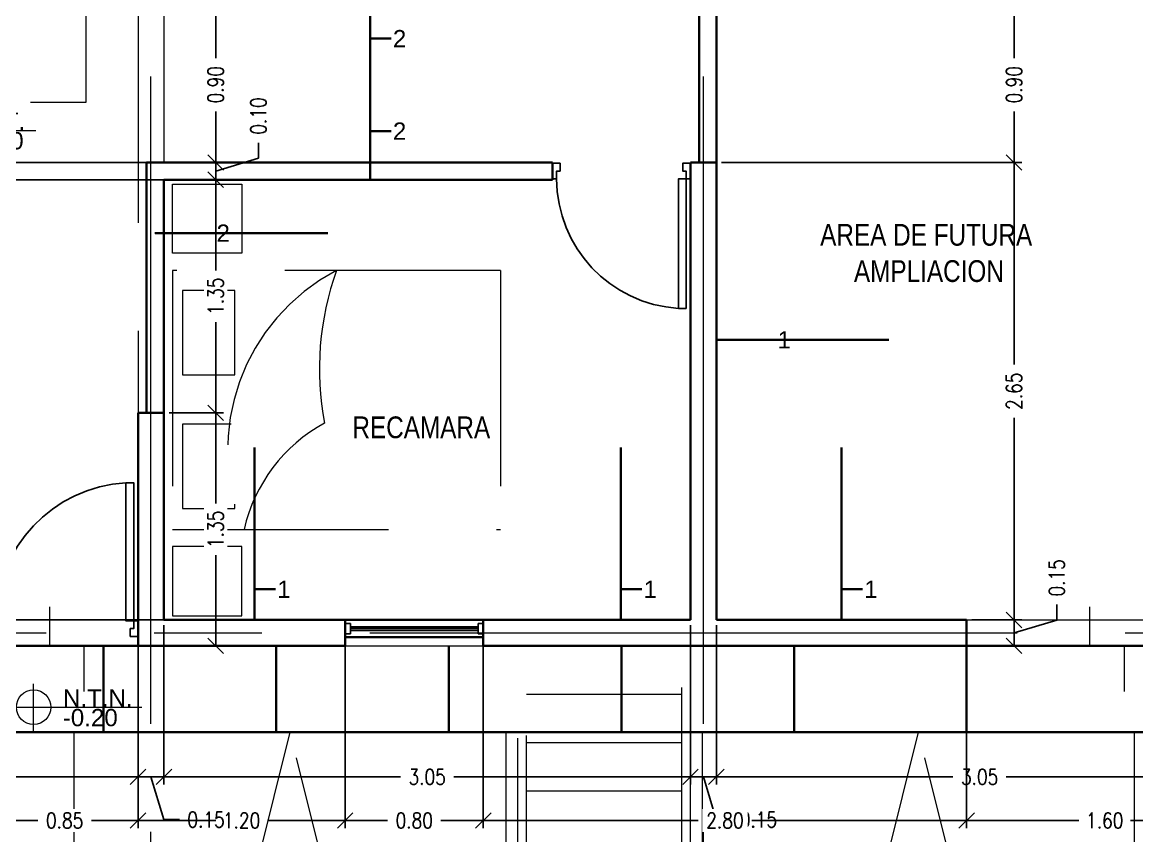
# Model space of a CAD drawing. Header units: metres. Extents: x -255 to -21, y -382 to -241.
# Drawn here: x -41.01 to -34.56, y -300.63 to -295.92 of the extents above; entities that cross this region are included whole.
import ezdxf
from ezdxf.enums import TextEntityAlignment as Align

# ---------------------------------------------------------------- set-up
doc = ezdxf.new("R2010")
doc.units = ezdxf.units.M
doc.header["$LTSCALE"] = 5
doc.header["$MEASUREMENT"] = 0
doc.linetypes.add('CENTER2', pattern=[1.125, 0.75, -0.125, 0.125, -0.125])
doc.linetypes.add('HIDDEN', pattern=[0.375, 0.25, -0.125])
doc.layers.get('0').update_dxf_attribs({"color": 30})
for name, color, linetype, lineweight in [('A-ANNO-DIMS', 3, 'Continuous', 18), ('A-ANNO-NOTE', 7, 'Continuous', 35), ('A-ANNO-SYMB', 3, 'Continuous', 18), ('A-ANNO-TEXT', 3, 'Continuous', 18), ('A-DOOR-FULL', 4, 'Continuous', 25), ('A-FLOR-LEVL', 7, 'Continuous', 35), ('A-FLOR-OVHD', 3, 'HIDDEN', 18), ('A-FURN', 8, 'Continuous', 18), ('A-GLAZ-FULL', 4, 'Continuous', 25), ('A-WALL-FULL-EXTR', 7, 'Continuous', 35), ('A-WALL-FULL-INTR', 7, 'Continuous', 35), ('U-PARK-MNR', 255, 'Continuous', 13)]:
    doc.layers.add(name, color=color, linetype=linetype, lineweight=lineweight)
doc.styles.add('E-ARIAL', font='arial.ttf')
doc.styles.add('E-ROMANS', font='romans.shx', dxfattribs={"width": 0.8})
doc.dimstyles.new('E-0050_TICK_18', dxfattribs={"dimscale": 0.001, "dimtxt": 90, "dimasz": 90, "dimexe": 45, "dimexo": 30, "dimgap": 45, "dimtad": 0, "dimzin": 0, "dimdsep": 46, "dimtxsty": 'E-ROMANS', "dimblk": 'OBLIQUE', "dimcen": 45, "dimclrd": 256, "dimclre": 256, "dimclrt": 256, "dimadec": 0, "dimazin": 0, "dimtfac": 1, "dimtmove": 1, "dimatfit": 3, "dimldrblk": 'OPEN90', "dimfxl": 1, "dimtfill": 1, "dimtolj": 1, "dimtzin": 0, "dimarcsym": 0})
doc.dimstyles.new('E-0200_TICK_12', dxfattribs={"dimscale": 0.001, "dimtxt": 240, "dimasz": 240, "dimexe": 120, "dimexo": 80, "dimgap": 120, "dimtad": 0, "dimzin": 0, "dimdsep": 46, "dimtxsty": 'E-ROMANS', "dimblk": 'OBLIQUE', "dimcen": 120, "dimclrd": 256, "dimclre": 256, "dimclrt": 256, "dimadec": 0, "dimazin": 0, "dimtfac": 1, "dimtmove": 1, "dimatfit": 3, "dimldrblk": 'OPEN90', "dimfxl": 1, "dimtfill": 1, "dimtolj": 1, "dimtzin": 0, "dimlwd": -1, "dimarcsym": 0})

# ---------------------------------------------------------------- blocks, each defined once
blk = doc.blocks.new('DOOR-80')
for points in [[(-0.07, 0.89), (-0.07, 0.09), (-0.025, 0.09), (-0.025, 0.89), (-0.07, 0.89)], [(-0.825, 0.09), (-0.85, 0.09), (-0.85, 0), (-0.805, 0), (-0.805, 0.045), (-0.825, 0.045), (-0.825, 0.09)], [(-0.025, 0.09), (0, 0.09), (0, 0), (-0.045, 0), (-0.045, 0.045), (-0.025, 0.045), (-0.025, 0.09)]]:
    blk.add_lwpolyline(points)
at = {"linetype": 'HIDDEN'}
blk.add_arc((-0.0227, 0.0891), 0.8023, 93.38109, 179.93414, dxfattribs=at)
blk = doc.blocks.new('DOOR-75')
for points in [[(-0.07, 0.84), (-0.07, 0.09), (-0.025, 0.09), (-0.025, 0.84), (-0.07, 0.84)], [(-0.775, 0.09), (-0.8, 0.09), (-0.8, 0), (-0.755, 0), (-0.755, 0.045), (-0.775, 0.045), (-0.775, 0.09)], [(-0.025, 0.09), (0, 0.09), (0, 0), (-0.045, 0), (-0.045, 0.045), (-0.025, 0.045), (-0.025, 0.09)]]:
    blk.add_lwpolyline(points)
at = {"linetype": 'HIDDEN'}
blk.add_arc((-0.0225, 0.089), 0.7525, 93.61808, 179.92486, dxfattribs=at)
blk = doc.blocks.new('TAG-LEVEL-PL')
for p, q in [((0, -0.1359), (0, 0.1359)), ((-0.1545, 0), (0.6266, 0))]:
    blk.add_line(p, q)
blk.add_circle((0, 0), 0.1)
at = {"style": 'E-ARIAL'}
blk.add_attdef('REF', text='', height=0.1, dxfattribs=at).set_placement((0.1697, -0.0271), align=Align.BOTTOM_LEFT)
blk.add_attdef('NIVEL', text='', height=0.1, dxfattribs=at).set_placement((0.1688, -0.01), align=Align.TOP_LEFT)
blk = doc.blocks.new('_Oblique')
at = {"color": 0, "linetype": 'ByBlock', "lineweight": -2}
blk.add_line((-0.5, -0.5), (0.5, 0.5), dxfattribs=at)
blk = doc.blocks.new('*D470')
at = {"layer": 'A-ANNO-DIMS', "lineweight": -2, "transparency": 16777216}
for p, q in [((-43.3933, -299.4107), (-43.3933, -300.3344)), ((-40.3433, -299.5607), (-40.3433, -300.3344)), ((-43.3933, -300.2894), (-42.023, -300.2894)), ((-40.3433, -300.2894), (-41.7136, -300.2894))]:
    blk.add_line(p, q, dxfattribs=at)
at = {"layer": 'A-ANNO-DIMS', "lineweight": -2, "transparency": 16777216, "xscale": 0.09, "yscale": 0.09, "zscale": 0.09, "rotation": 180}
blk.add_blockref('_Oblique', (-43.3933, -300.2894), dxfattribs=at)
at = {"layer": 'A-ANNO-DIMS', "lineweight": -2, "transparency": 16777216, "xscale": 0.09, "yscale": 0.09, "zscale": 0.09}
blk.add_blockref('_Oblique', (-40.3433, -300.2894), dxfattribs=at)
at = {"layer": 'A-ANNO-DIMS', "transparency": 16777216, "insert": (-41.8683, -300.2894), "char_height": 0.09, "attachment_point": 5, "style": 'E-ROMANS', "bg_fill": 3, "box_fill_scale": 1.25, "bg_fill_color": 256, "bg_fill_true_color": 13158600, "bg_fill_transparency": 0}
blk.add_mtext('\\A1;3.05', dxfattribs=at)
blk = doc.blocks.new('_Open90')
at = {"color": 0, "linetype": 'ByBlock', "lineweight": -2}
for p, q in [((0, 0), (-1, 0)), ((-0.5, 0.5), (0, 0)), ((0, 0), (-0.5, -0.5))]:
    blk.add_line(p, q, dxfattribs=at)
blk = doc.blocks.new('*D471')
at = {"layer": 'A-ANNO-DIMS', "lineweight": -2, "transparency": 16777216}
for p, q in [((-40.1933, -299.4107), (-40.1933, -300.3344)), ((-40.3433, -299.5607), (-40.3433, -300.3344)), ((-40.3433, -300.2894), (-40.1933, -300.2894)), ((-40.2683, -300.2894), (-40.194, -300.5369)), ((-40.194, -300.5369), (-40.104, -300.5369))]:
    blk.add_line(p, q, dxfattribs=at)
at = {"layer": 'A-ANNO-DIMS', "lineweight": -2, "transparency": 16777216, "xscale": 0.09, "yscale": 0.09, "zscale": 0.09, "rotation": 180}
blk.add_blockref('_Oblique', (-40.3433, -300.2894), dxfattribs=at)
at = {"layer": 'A-ANNO-DIMS', "lineweight": -2, "transparency": 16777216, "xscale": 0.09, "yscale": 0.09, "zscale": 0.09}
blk.add_blockref('_Oblique', (-40.1933, -300.2894), dxfattribs=at)
at = {"layer": 'A-ANNO-DIMS', "transparency": 16777216, "insert": (-39.9493, -300.5369), "char_height": 0.09, "attachment_point": 5, "style": 'E-ROMANS', "bg_fill": 3, "box_fill_scale": 1.25, "bg_fill_color": 256, "bg_fill_true_color": 13158600, "bg_fill_transparency": 0}
blk.add_mtext('\\A1;0.15', dxfattribs=at)
blk = doc.blocks.new('*D472')
at = {"layer": 'A-ANNO-DIMS', "lineweight": -2, "transparency": 16777216}
for p, q in [((-40.1933, -299.4107), (-40.1933, -300.3344)), ((-37.1433, -299.4107), (-37.1433, -300.3344)), ((-40.1933, -300.2894), (-38.823, -300.2894)), ((-37.1433, -300.2894), (-38.5136, -300.2894))]:
    blk.add_line(p, q, dxfattribs=at)
at = {"layer": 'A-ANNO-DIMS', "lineweight": -2, "transparency": 16777216, "xscale": 0.09, "yscale": 0.09, "zscale": 0.09, "rotation": 180}
blk.add_blockref('_Oblique', (-40.1933, -300.2894), dxfattribs=at)
at = {"layer": 'A-ANNO-DIMS', "lineweight": -2, "transparency": 16777216, "xscale": 0.09, "yscale": 0.09, "zscale": 0.09}
blk.add_blockref('_Oblique', (-37.1433, -300.2894), dxfattribs=at)
at = {"layer": 'A-ANNO-DIMS', "transparency": 16777216, "insert": (-38.6683, -300.2894), "char_height": 0.09, "attachment_point": 5, "style": 'E-ROMANS', "bg_fill": 3, "box_fill_scale": 1.25, "bg_fill_color": 256, "bg_fill_true_color": 13158600, "bg_fill_transparency": 0}
blk.add_mtext('\\A1;3.05', dxfattribs=at)
blk = doc.blocks.new('*D473')
at = {"layer": 'A-ANNO-DIMS', "lineweight": -2, "transparency": 16777216}
for p, q in [((-37.1433, -299.4107), (-37.1433, -300.3344)), ((-36.9933, -299.4107), (-36.9933, -300.3344)), ((-37.1433, -300.2894), (-36.9933, -300.2894)), ((-37.0683, -300.2894), (-36.994, -300.5369)), ((-36.994, -300.5369), (-36.904, -300.5369))]:
    blk.add_line(p, q, dxfattribs=at)
at = {"layer": 'A-ANNO-DIMS', "lineweight": -2, "transparency": 16777216, "xscale": 0.09, "yscale": 0.09, "zscale": 0.09, "rotation": 180}
blk.add_blockref('_Oblique', (-37.1433, -300.2894), dxfattribs=at)
at = {"layer": 'A-ANNO-DIMS', "lineweight": -2, "transparency": 16777216, "xscale": 0.09, "yscale": 0.09, "zscale": 0.09}
blk.add_blockref('_Oblique', (-36.9933, -300.2894), dxfattribs=at)
at = {"layer": 'A-ANNO-DIMS', "transparency": 16777216, "insert": (-36.7493, -300.5369), "char_height": 0.09, "attachment_point": 5, "style": 'E-ROMANS', "bg_fill": 3, "box_fill_scale": 1.25, "bg_fill_color": 256, "bg_fill_true_color": 13158600, "bg_fill_transparency": 0}
blk.add_mtext('\\A1;0.15', dxfattribs=at)
blk = doc.blocks.new('*D474')
at = {"layer": 'A-ANNO-DIMS', "lineweight": -2, "transparency": 16777216}
for p, q in [((-36.9933, -299.4107), (-36.9933, -300.3344)), ((-33.9433, -299.5607), (-33.9433, -300.3344)), ((-36.9933, -300.2894), (-35.623, -300.2894)), ((-33.9433, -300.2894), (-35.3136, -300.2894))]:
    blk.add_line(p, q, dxfattribs=at)
at = {"layer": 'A-ANNO-DIMS', "lineweight": -2, "transparency": 16777216, "xscale": 0.09, "yscale": 0.09, "zscale": 0.09, "rotation": 180}
blk.add_blockref('_Oblique', (-36.9933, -300.2894), dxfattribs=at)
at = {"layer": 'A-ANNO-DIMS', "lineweight": -2, "transparency": 16777216, "xscale": 0.09, "yscale": 0.09, "zscale": 0.09}
blk.add_blockref('_Oblique', (-33.9433, -300.2894), dxfattribs=at)
at = {"layer": 'A-ANNO-DIMS', "transparency": 16777216, "insert": (-35.4683, -300.2894), "char_height": 0.09, "attachment_point": 5, "style": 'E-ROMANS', "bg_fill": 3, "box_fill_scale": 1.25, "bg_fill_color": 256, "bg_fill_true_color": 13158600, "bg_fill_transparency": 0}
blk.add_mtext('\\A1;3.05', dxfattribs=at)
blk = doc.blocks.new('*D484')
at = {"layer": 'A-ANNO-DIMS', "lineweight": -2, "transparency": 16777216}
for p, q in [((-41.1933, -299.5107), (-41.1933, -300.587)), ((-40.3433, -299.5607), (-40.3433, -300.587)), ((-41.1933, -300.542), (-40.923, -300.542)), ((-40.3433, -300.542), (-40.6136, -300.542))]:
    blk.add_line(p, q, dxfattribs=at)
at = {"layer": 'A-ANNO-DIMS', "lineweight": -2, "transparency": 16777216, "xscale": 0.09, "yscale": 0.09, "zscale": 0.09, "rotation": 180}
blk.add_blockref('_Oblique', (-41.1933, -300.542), dxfattribs=at)
at = {"layer": 'A-ANNO-DIMS', "lineweight": -2, "transparency": 16777216, "xscale": 0.09, "yscale": 0.09, "zscale": 0.09}
blk.add_blockref('_Oblique', (-40.3433, -300.542), dxfattribs=at)
at = {"layer": 'A-ANNO-DIMS', "transparency": 16777216, "insert": (-40.7683, -300.542), "char_height": 0.09, "attachment_point": 5, "style": 'E-ROMANS', "bg_fill": 3, "box_fill_scale": 1.25, "bg_fill_color": 256, "bg_fill_true_color": 13158600, "bg_fill_transparency": 0}
blk.add_mtext('\\A1;0.85', dxfattribs=at)
blk = doc.blocks.new('*D278')
at = {"layer": 'A-ANNO-DIMS', "lineweight": -2, "transparency": 16777216}
for p, q in [((-40.3433, -299.5107), (-40.3433, -300.587)), ((-39.1433, -299.5107), (-39.1433, -300.587)), ((-40.3433, -300.542), (-39.8928, -300.542)), ((-39.1433, -300.542), (-39.5937, -300.542))]:
    blk.add_line(p, q, dxfattribs=at)
at = {"layer": 'A-ANNO-DIMS', "lineweight": -2, "transparency": 16777216, "xscale": 0.09, "yscale": 0.09, "zscale": 0.09, "rotation": 180}
blk.add_blockref('_Oblique', (-40.3433, -300.542), dxfattribs=at)
at = {"layer": 'A-ANNO-DIMS', "lineweight": -2, "transparency": 16777216, "xscale": 0.09, "yscale": 0.09, "zscale": 0.09}
blk.add_blockref('_Oblique', (-39.1433, -300.542), dxfattribs=at)
at = {"layer": 'A-ANNO-DIMS', "transparency": 16777216, "insert": (-39.7433, -300.542), "char_height": 0.09, "attachment_point": 5, "style": 'E-ROMANS', "bg_fill": 3, "box_fill_scale": 1.25, "bg_fill_color": 256, "bg_fill_true_color": 13158600, "bg_fill_transparency": 0}
blk.add_mtext('\\A1;1.20', dxfattribs=at)
blk = doc.blocks.new('*D279')
at = {"layer": 'A-ANNO-DIMS', "lineweight": -2, "transparency": 16777216}
for p, q in [((-39.1433, -299.5107), (-39.1433, -300.587)), ((-38.3433, -299.5107), (-38.3433, -300.587)), ((-39.1433, -300.542), (-38.898, -300.542)), ((-38.3433, -300.542), (-38.5886, -300.542))]:
    blk.add_line(p, q, dxfattribs=at)
at = {"layer": 'A-ANNO-DIMS', "lineweight": -2, "transparency": 16777216, "xscale": 0.09, "yscale": 0.09, "zscale": 0.09, "rotation": 180}
blk.add_blockref('_Oblique', (-39.1433, -300.542), dxfattribs=at)
at = {"layer": 'A-ANNO-DIMS', "lineweight": -2, "transparency": 16777216, "xscale": 0.09, "yscale": 0.09, "zscale": 0.09}
blk.add_blockref('_Oblique', (-38.3433, -300.542), dxfattribs=at)
at = {"layer": 'A-ANNO-DIMS', "transparency": 16777216, "insert": (-38.7433, -300.542), "char_height": 0.09, "attachment_point": 5, "style": 'E-ROMANS', "bg_fill": 3, "box_fill_scale": 1.25, "bg_fill_color": 256, "bg_fill_true_color": 13158600, "bg_fill_transparency": 0}
blk.add_mtext('\\A1;0.80', dxfattribs=at)
blk = doc.blocks.new('*D280')
at = {"layer": 'A-ANNO-DIMS', "lineweight": -2, "transparency": 16777216}
for p, q in [((-38.3433, -299.5107), (-38.3433, -300.587)), ((-35.5433, -299.5107), (-35.5433, -300.587)), ((-38.3433, -300.542), (-37.098, -300.542)), ((-35.5433, -300.542), (-36.7886, -300.542))]:
    blk.add_line(p, q, dxfattribs=at)
at = {"layer": 'A-ANNO-DIMS', "lineweight": -2, "transparency": 16777216, "xscale": 0.09, "yscale": 0.09, "zscale": 0.09, "rotation": 180}
blk.add_blockref('_Oblique', (-38.3433, -300.542), dxfattribs=at)
at = {"layer": 'A-ANNO-DIMS', "lineweight": -2, "transparency": 16777216, "xscale": 0.09, "yscale": 0.09, "zscale": 0.09}
blk.add_blockref('_Oblique', (-35.5433, -300.542), dxfattribs=at)
at = {"layer": 'A-ANNO-DIMS', "transparency": 16777216, "insert": (-36.9433, -300.542), "char_height": 0.09, "attachment_point": 5, "style": 'E-ROMANS', "bg_fill": 3, "box_fill_scale": 1.25, "bg_fill_color": 256, "bg_fill_true_color": 13158600, "bg_fill_transparency": 0}
blk.add_mtext('\\A1;2.80', dxfattribs=at)
blk = doc.blocks.new('*D485')
at = {"layer": 'A-ANNO-DIMS', "lineweight": -2, "transparency": 16777216}
for p, q in [((-35.5433, -299.5607), (-35.5433, -300.587)), ((-33.9433, -299.5607), (-33.9433, -300.587)), ((-35.5433, -300.542), (-34.8928, -300.542)), ((-33.9433, -300.542), (-34.5937, -300.542))]:
    blk.add_line(p, q, dxfattribs=at)
at = {"layer": 'A-ANNO-DIMS', "lineweight": -2, "transparency": 16777216, "xscale": 0.09, "yscale": 0.09, "zscale": 0.09, "rotation": 180}
blk.add_blockref('_Oblique', (-35.5433, -300.542), dxfattribs=at)
at = {"layer": 'A-ANNO-DIMS', "lineweight": -2, "transparency": 16777216, "xscale": 0.09, "yscale": 0.09, "zscale": 0.09}
blk.add_blockref('_Oblique', (-33.9433, -300.542), dxfattribs=at)
at = {"layer": 'A-ANNO-DIMS', "transparency": 16777216, "insert": (-34.7433, -300.542), "char_height": 0.09, "attachment_point": 5, "style": 'E-ROMANS', "bg_fill": 3, "box_fill_scale": 1.25, "bg_fill_color": 256, "bg_fill_true_color": 13158600, "bg_fill_transparency": 0}
blk.add_mtext('\\A1;1.60', dxfattribs=at)
blk = doc.blocks.new('*D547')
at = {"layer": 'A-ANNO-DIMS', "lineweight": -2, "transparency": 16777216}
for p, q in [((-36.9633, -295.8307), (-35.2237, -295.8307)), ((-35.2687, -295.8307), (-35.2687, -296.1259)), ((-35.2687, -296.7307), (-35.2687, -296.4354)), ((-36.9633, -296.7307), (-35.2237, -296.7307))]:
    blk.add_line(p, q, dxfattribs=at)
at = {"layer": 'A-ANNO-DIMS', "lineweight": -2, "transparency": 16777216, "xscale": 0.09, "yscale": 0.09, "zscale": 0.09}
for p, rotation in [((-35.2687, -295.8307), 90), ((-35.2687, -296.7307), 270)]:
    blk.add_blockref('_Oblique', p, dxfattribs=dict(at, rotation=rotation))
at = {"layer": 'A-ANNO-DIMS', "transparency": 16777216, "insert": (-35.2687, -296.2807), "char_height": 0.09, "attachment_point": 5, "rotation": 90, "style": 'E-ROMANS', "bg_fill": 3, "box_fill_scale": 1.25, "bg_fill_color": 256, "bg_fill_true_color": 13158600, "bg_fill_transparency": 0}
blk.add_mtext('\\A1;0.90', dxfattribs=at)
blk = doc.blocks.new('*D548')
at = {"layer": 'A-ANNO-DIMS', "lineweight": -2, "transparency": 16777216}
for p, q in [((-36.9633, -296.7307), (-35.2237, -296.7307)), ((-35.2687, -296.7307), (-35.2687, -297.9009)), ((-35.2687, -299.3807), (-35.2687, -298.2104)), ((-35.5133, -299.3807), (-35.2237, -299.3807))]:
    blk.add_line(p, q, dxfattribs=at)
at = {"layer": 'A-ANNO-DIMS', "lineweight": -2, "transparency": 16777216, "xscale": 0.09, "yscale": 0.09, "zscale": 0.09}
for p, rotation in [((-35.2687, -296.7307), 90), ((-35.2687, -299.3807), 270)]:
    blk.add_blockref('_Oblique', p, dxfattribs=dict(at, rotation=rotation))
at = {"layer": 'A-ANNO-DIMS', "transparency": 16777216, "insert": (-35.2687, -298.0557), "char_height": 0.09, "attachment_point": 5, "rotation": 90, "style": 'E-ROMANS', "bg_fill": 3, "box_fill_scale": 1.25, "bg_fill_color": 256, "bg_fill_true_color": 13158600, "bg_fill_transparency": 0}
blk.add_mtext('\\A1;2.65', dxfattribs=at)
blk = doc.blocks.new('*D549')
at = {"layer": 'A-ANNO-DIMS', "lineweight": -2, "transparency": 16777216}
for p, q in [((-35.0212, -299.3814), (-35.0212, -299.2914)), ((-35.5133, -299.3807), (-35.2237, -299.3807)), ((-35.2687, -299.3807), (-35.2687, -299.5307)), ((-35.2687, -299.4557), (-35.0212, -299.3814)), ((-35.5133, -299.5307), (-35.2237, -299.5307))]:
    blk.add_line(p, q, dxfattribs=at)
at = {"layer": 'A-ANNO-DIMS', "lineweight": -2, "transparency": 16777216, "xscale": 0.09, "yscale": 0.09, "zscale": 0.09}
for p, rotation in [((-35.2687, -299.3807), 90), ((-35.2687, -299.5307), 270)]:
    blk.add_blockref('_Oblique', p, dxfattribs=dict(at, rotation=rotation))
at = {"layer": 'A-ANNO-DIMS', "transparency": 16777216, "insert": (-35.0212, -299.1367), "char_height": 0.09, "attachment_point": 5, "rotation": 90, "style": 'E-ROMANS', "bg_fill": 3, "box_fill_scale": 1.25, "bg_fill_color": 256, "bg_fill_true_color": 13158600, "bg_fill_transparency": 0}
blk.add_mtext('\\A1;0.15', dxfattribs=at)
blk = doc.blocks.new('*D551')
at = {"layer": 'A-ANNO-DIMS', "lineweight": -2, "transparency": 16777216}
for p, q in [((-40.1633, -295.8307), (-39.8485, -295.8307)), ((-39.8935, -295.8307), (-39.8935, -296.1259)), ((-39.8935, -296.7307), (-39.8935, -296.4354)), ((-40.1633, -296.7307), (-39.8485, -296.7307))]:
    blk.add_line(p, q, dxfattribs=at)
at = {"layer": 'A-ANNO-DIMS', "lineweight": -2, "transparency": 16777216, "xscale": 0.09, "yscale": 0.09, "zscale": 0.09}
for p, rotation in [((-39.8935, -295.8307), 90), ((-39.8935, -296.7307), 270)]:
    blk.add_blockref('_Oblique', p, dxfattribs=dict(at, rotation=rotation))
at = {"layer": 'A-ANNO-DIMS', "transparency": 16777216, "insert": (-39.8935, -296.2807), "char_height": 0.09, "attachment_point": 5, "rotation": 90, "style": 'E-ROMANS', "bg_fill": 3, "box_fill_scale": 1.25, "bg_fill_color": 256, "bg_fill_true_color": 13158600, "bg_fill_transparency": 0}
blk.add_mtext('\\A1;0.90', dxfattribs=at)
blk = doc.blocks.new('*D552')
at = {"layer": 'A-ANNO-DIMS', "lineweight": -2, "transparency": 16777216}
for p, q in [((-39.646, -296.7064), (-39.646, -296.6164)), ((-40.1633, -296.7307), (-39.8485, -296.7307)), ((-39.8935, -296.7807), (-39.646, -296.7064)), ((-39.8935, -296.7307), (-39.8935, -296.8307)), ((-40.1633, -296.8307), (-39.8485, -296.8307))]:
    blk.add_line(p, q, dxfattribs=at)
at = {"layer": 'A-ANNO-DIMS', "lineweight": -2, "transparency": 16777216, "xscale": 0.09, "yscale": 0.09, "zscale": 0.09}
for p, rotation in [((-39.8935, -296.7307), 90), ((-39.8935, -296.8307), 270)]:
    blk.add_blockref('_Oblique', p, dxfattribs=dict(at, rotation=rotation))
at = {"layer": 'A-ANNO-DIMS', "transparency": 16777216, "insert": (-39.646, -296.4617), "char_height": 0.09, "attachment_point": 5, "rotation": 90, "style": 'E-ROMANS', "bg_fill": 3, "box_fill_scale": 1.25, "bg_fill_color": 256, "bg_fill_true_color": 13158600, "bg_fill_transparency": 0}
blk.add_mtext('\\A1;0.10', dxfattribs=at)
blk = doc.blocks.new('*D553')
at = {"layer": 'A-ANNO-DIMS', "lineweight": -2, "transparency": 16777216}
for p, q in [((-40.1633, -296.8307), (-39.8485, -296.8307)), ((-39.8935, -296.8307), (-39.8935, -297.3561)), ((-39.8935, -298.1807), (-39.8935, -297.6552)), ((-40.1633, -298.1807), (-39.8485, -298.1807))]:
    blk.add_line(p, q, dxfattribs=at)
at = {"layer": 'A-ANNO-DIMS', "lineweight": -2, "transparency": 16777216, "xscale": 0.09, "yscale": 0.09, "zscale": 0.09}
for p, rotation in [((-39.8935, -296.8307), 90), ((-39.8935, -298.1807), 270)]:
    blk.add_blockref('_Oblique', p, dxfattribs=dict(at, rotation=rotation))
at = {"layer": 'A-ANNO-DIMS', "transparency": 16777216, "insert": (-39.8935, -297.5057), "char_height": 0.09, "attachment_point": 5, "rotation": 90, "style": 'E-ROMANS', "bg_fill": 3, "box_fill_scale": 1.25, "bg_fill_color": 256, "bg_fill_true_color": 13158600, "bg_fill_transparency": 0}
blk.add_mtext('\\A1;1.35', dxfattribs=at)
blk = doc.blocks.new('*D554')
at = {"layer": 'A-ANNO-DIMS', "lineweight": -2, "transparency": 16777216}
for p, q in [((-40.1633, -298.1807), (-39.8485, -298.1807)), ((-39.8935, -298.1807), (-39.8935, -298.7061)), ((-39.8935, -299.5307), (-39.8935, -299.0052)), ((-40.3133, -299.5307), (-39.8485, -299.5307))]:
    blk.add_line(p, q, dxfattribs=at)
at = {"layer": 'A-ANNO-DIMS', "lineweight": -2, "transparency": 16777216, "xscale": 0.09, "yscale": 0.09, "zscale": 0.09}
for p, rotation in [((-39.8935, -298.1807), 90), ((-39.8935, -299.5307), 270)]:
    blk.add_blockref('_Oblique', p, dxfattribs=dict(at, rotation=rotation))
at = {"layer": 'A-ANNO-DIMS', "transparency": 16777216, "insert": (-39.8935, -298.8557), "char_height": 0.09, "attachment_point": 5, "rotation": 90, "style": 'E-ROMANS', "bg_fill": 3, "box_fill_scale": 1.25, "bg_fill_color": 256, "bg_fill_true_color": 13158600, "bg_fill_transparency": 0}
blk.add_mtext('\\A1;1.35', dxfattribs=at)
blk = doc.blocks.new('*D613')
at = {"layer": 'A-ANNO-DIMS', "lineweight": -2, "transparency": 16777216}
for p, q in [((-44.1817, -299.4084), (-44.1817, -299.3184)), ((-39.1733, -299.3807), (-44.0692, -299.3807)), ((-44.0242, -299.5307), (-44.0242, -299.3807)), ((-44.0242, -299.4557), (-44.1817, -299.4084)), ((-39.1733, -299.5307), (-44.0692, -299.5307))]:
    blk.add_line(p, q, dxfattribs=at)
at = {"layer": 'A-ANNO-DIMS', "lineweight": -2, "transparency": 16777216, "xscale": 0.09, "yscale": 0.09, "zscale": 0.09}
for p, rotation in [((-44.0242, -299.3807), 90), ((-44.0242, -299.5307), 270)]:
    blk.add_blockref('_Oblique', p, dxfattribs=dict(at, rotation=rotation))
at = {"layer": 'A-ANNO-DIMS', "transparency": 16777216, "insert": (-44.1817, -299.1637), "char_height": 0.09, "attachment_point": 5, "rotation": 90, "style": 'E-ROMANS', "bg_fill": 3, "box_fill_scale": 1.25, "bg_fill_color": 256, "bg_fill_true_color": 13158600, "bg_fill_transparency": 0}
blk.add_mtext('\\A1;0.15', dxfattribs=at)
blk = doc.blocks.new('*D614')
at = {"layer": 'A-ANNO-DIMS', "lineweight": -2, "transparency": 16777216}
for p, q in [((-39.0983, -296.8307), (-44.0692, -296.8307)), ((-44.0242, -296.8307), (-44.0242, -297.9509)), ((-44.0242, -299.3807), (-44.0242, -298.2604)), ((-39.1733, -299.3807), (-44.0692, -299.3807))]:
    blk.add_line(p, q, dxfattribs=at)
at = {"layer": 'A-ANNO-DIMS', "lineweight": -2, "transparency": 16777216, "xscale": 0.09, "yscale": 0.09, "zscale": 0.09}
for p, rotation in [((-44.0242, -296.8307), 90), ((-44.0242, -299.3807), 270)]:
    blk.add_blockref('_Oblique', p, dxfattribs=dict(at, rotation=rotation))
at = {"layer": 'A-ANNO-DIMS', "transparency": 16777216, "insert": (-44.0242, -298.1057), "char_height": 0.09, "attachment_point": 5, "rotation": 90, "style": 'E-ROMANS', "bg_fill": 3, "box_fill_scale": 1.25, "bg_fill_color": 256, "bg_fill_true_color": 13158600, "bg_fill_transparency": 0}
blk.add_mtext('\\A1;2.55', dxfattribs=at)
blk = doc.blocks.new('*D615')
at = {"layer": 'A-ANNO-DIMS', "lineweight": -2, "transparency": 16777216}
for p, q in [((-44.1817, -296.7334), (-44.1817, -296.6434)), ((-44.0242, -296.7807), (-44.1817, -296.7334)), ((-39.1483, -296.7307), (-44.0692, -296.7307)), ((-44.0242, -296.8307), (-44.0242, -296.7307)), ((-39.0983, -296.8307), (-44.0692, -296.8307))]:
    blk.add_line(p, q, dxfattribs=at)
at = {"layer": 'A-ANNO-DIMS', "lineweight": -2, "transparency": 16777216, "xscale": 0.09, "yscale": 0.09, "zscale": 0.09}
for p, rotation in [((-44.0242, -296.7307), 90), ((-44.0242, -296.8307), 270)]:
    blk.add_blockref('_Oblique', p, dxfattribs=dict(at, rotation=rotation))
at = {"layer": 'A-ANNO-DIMS', "transparency": 16777216, "insert": (-44.1817, -296.4887), "char_height": 0.09, "attachment_point": 5, "rotation": 90, "style": 'E-ROMANS', "bg_fill": 3, "box_fill_scale": 1.25, "bg_fill_color": 256, "bg_fill_true_color": 13158600, "bg_fill_transparency": 0}
blk.add_mtext('\\A1;0.10', dxfattribs=at)
blk = doc.blocks.new('*D616')
at = {"layer": 'A-ANNO-DIMS', "lineweight": -2, "transparency": 16777216}
for p, q in [((-38.6983, -295.8307), (-44.0692, -295.8307)), ((-44.0242, -295.8307), (-44.0242, -296.1259)), ((-44.0242, -296.7307), (-44.0242, -296.4354)), ((-39.1483, -296.7307), (-44.0692, -296.7307))]:
    blk.add_line(p, q, dxfattribs=at)
at = {"layer": 'A-ANNO-DIMS', "lineweight": -2, "transparency": 16777216, "xscale": 0.09, "yscale": 0.09, "zscale": 0.09}
for p, rotation in [((-44.0242, -295.8307), 90), ((-44.0242, -296.7307), 270)]:
    blk.add_blockref('_Oblique', p, dxfattribs=dict(at, rotation=rotation))
at = {"layer": 'A-ANNO-DIMS', "transparency": 16777216, "insert": (-44.0242, -296.2807), "char_height": 0.09, "attachment_point": 5, "rotation": 90, "style": 'E-ROMANS', "bg_fill": 3, "box_fill_scale": 1.25, "bg_fill_color": 256, "bg_fill_true_color": 13158600, "bg_fill_transparency": 0}
blk.add_mtext('\\A1;0.90', dxfattribs=at)

msp = doc.modelspace()

# ---------------------------------------------------------------- linework, layer by layer
at = {"layer": 'A-ANNO-SYMB', "linetype": 'CENTER2'}
for p, q in [((-40.2683, -305.6075), (-40.2683, -291.2716)), ((-37.0683, -305.6075), (-37.0683, -291.2716)), ((-44.6253, -299.4557), (-23.2683, -299.4557))]:
    msp.add_line(p, q, dxfattribs=at)
at = {"layer": 'A-ANNO-SYMB'}
msp.add_lwpolyline([(-40.8565, -299.3036), (-40.8565, -299.5307), (-40.6565, -299.5307), (-40.6565, -299.7941)], dxfattribs=at)
at = {"layer": 'A-FLOR-LEVL'}
for p, q in [((-39.1433, -299.3807), (-38.3433, -299.3807)), ((-41.9433, -299.5307), (-40.3433, -299.5307)), ((-40.5433, -299.5307), (-40.5433, -300.0307)), ((-39.5433, -299.5307), (-39.5433, -300.0307)), ((-39.1433, -299.4807), (-38.3433, -299.4807)), ((-38.5433, -299.5307), (-38.5433, -300.0307)), ((-37.5433, -299.5307), (-37.5433, -300.0307)), ((-36.5433, -299.5307), (-36.5433, -300.0307)), ((-35.5433, -299.5307), (-35.5433, -300.0307)), ((-35.5433, -299.5307), (-33.9433, -299.5307)), ((-43.5433, -300.0307), (-24.1933, -300.0307))]:
    msp.add_line(p, q, dxfattribs=at)
at = {"layer": 'A-FLOR-OVHD'}
for p, q in [((-41.1933, -299.3807), (-40.3433, -299.3807)), ((-35.5433, -299.3807), (-33.9433, -299.3807)), ((-39.1433, -299.5307), (-38.3433, -299.5307)), ((-38.1433, -301.3149), (-38.1433, -299.5307)), ((-38.0933, -301.2995), (-38.0933, -299.5307)), ((-37.1933, -301.0208), (-37.1933, -299.5307)), ((-37.1433, -301.0053), (-37.1433, -299.5307)), ((-38.0933, -299.8107), (-37.1933, -299.8107)), ((-38.0933, -300.0907), (-37.1933, -300.0907)), ((-38.0933, -300.3707), (-37.1933, -300.3707))]:
    msp.add_line(p, q, dxfattribs=at)
for points in [[(-40.3433, -295.8307), (-40.3433, -298.1807)], [(-40.1933, -295.8307), (-40.1933, -296.7307)]]:
    msp.add_lwpolyline(points, dxfattribs=at)
at = {"layer": 'A-FURN', "linetype": 'HIDDEN'}
for p, q in [((-40.1427, -297.3557), (-40.1427, -298.8557)), ((-38.2427, -297.3557), (-40.1427, -297.3557)), ((-38.2427, -297.3557), (-38.2427, -298.8557)), ((-40.1427, -298.8557), (-38.2427, -298.8557))]:
    msp.add_line(p, q, dxfattribs=at)
for points in [[(-40.1427, -296.8557), (-39.7427, -296.8557), (-39.7427, -297.2557), (-40.1427, -297.2557), (-40.1427, -296.8557)], [(-39.8042, -298.2469), (-40.0852, -298.2469), (-40.0852, -298.7352), (-39.7829, -298.7352), (-39.7829, -298.7105)]]:
    msp.add_lwpolyline(points, dxfattribs=at)
msp.add_lwpolyline([(-39.7829, -297.4725), (-40.0852, -297.4725), (-40.0852, -297.9609), (-39.7829, -297.9609)], close=True, dxfattribs=at)
for centre, radius, start, end in [((-38.6529, -298.3943), 1.1706, 117.46532, 203.2116), ((-37.6135, -297.9259), 1.6791, 160.14553, 190.79235), ((-38.8114, -299.0661), 0.9412, 118.6672, 167.07686)]:
    msp.add_arc(centre, radius, start, end, dxfattribs=at)
at = {"layer": 'A-GLAZ-FULL'}
for p, q in [((-39.1433, -299.4007), (-39.1133, -299.4007)), ((-39.1133, -299.4607), (-39.1133, -299.4007)), ((-38.3733, -299.4607), (-38.3733, -299.4007)), ((-38.3733, -299.4007), (-38.3433, -299.4007)), ((-39.1433, -299.4607), (-39.1133, -299.4607)), ((-39.1133, -299.4207), (-38.3733, -299.4207)), ((-39.1133, -299.4307), (-38.3733, -299.4307)), ((-39.1133, -299.4407), (-38.3733, -299.4407)), ((-38.3733, -299.4607), (-38.3433, -299.4607))]:
    msp.add_line(p, q, dxfattribs=at)
at = {"layer": 'A-WALL-FULL-EXTR'}
for p, q in [((-37.1433, -296.7307), (-36.9933, -296.7307)), ((-37.1433, -299.3807), (-37.1433, -296.7307)), ((-36.9933, -299.3807), (-36.9933, -296.7307)), ((-40.3433, -299.5307), (-40.3433, -298.1807)), ((-40.3433, -298.1807), (-40.1933, -298.1807)), ((-40.1933, -299.3807), (-40.1933, -298.1807)), ((-39.1433, -299.3807), (-40.1933, -299.3807)), ((-39.1433, -299.5307), (-39.1433, -299.3807)), ((-37.1433, -299.3807), (-38.3433, -299.3807)), ((-38.3433, -299.5307), (-38.3433, -299.3807)), ((-36.9933, -299.3807), (-35.5433, -299.3807)), ((-35.5433, -299.3807), (-35.5433, -299.5307)), ((-39.1433, -299.5307), (-40.3433, -299.5307)), ((-35.5433, -299.5307), (-38.3433, -299.5307))]:
    msp.add_line(p, q, dxfattribs=at)
at = {"layer": 'A-WALL-FULL-INTR'}
for p, q in [((-40.2933, -296.7307), (-37.9433, -296.7307)), ((-40.2933, -296.7307), (-40.2933, -298.1807)), ((-37.9433, -296.8307), (-37.9433, -296.7307)), ((-40.1933, -296.8307), (-37.9433, -296.8307)), ((-40.1933, -296.8307), (-40.1933, -298.1807))]:
    msp.add_line(p, q, dxfattribs=at)
for points in [[(-37.0933, -295.8307), (-37.0933, -296.7307)], [(-36.9933, -295.8307), (-36.9933, -296.7307)]]:
    msp.add_lwpolyline(points, dxfattribs=at)
at = {"layer": 'U-PARK-MNR', "linetype": 'HIDDEN'}
for points in [[(-38.2133, -305.0307), (-40.7133, -305.0307), (-40.7133, -300.0307), (-38.2133, -300.0307), (-38.2133, -305.0307)], [(-38.2133, -305.0307), (-39.4633, -300.0307), (-40.7133, -305.0307)], [(-34.5733, -305.0307), (-37.0733, -305.0307), (-37.0733, -300.0307), (-34.5733, -300.0307), (-34.5733, -305.0307)], [(-34.5733, -305.0307), (-35.8233, -300.0307), (-37.0733, -305.0307)]]:
    msp.add_lwpolyline(points, dxfattribs=at)

# ---------------------------------------------------------------- block references
at = {"layer": 'A-ANNO-SYMB'}
for p, values in [((-41.562, -296.5447), {'NIVEL': '%%p 0.00', 'REF': 'N.P.T.'}), ((-40.9479, -299.8858), {'NIVEL': '-0.20', 'REF': 'N.T.N.'})]:
    msp.add_blockref('TAG-LEVEL-PL', p, dxfattribs=at).add_auto_attribs(values)
at = {"layer": 'A-DOOR-FULL', "xscale": -1, "rotation": 180}
msp.add_blockref('DOOR-75', (-37.1433, -296.7357), dxfattribs=at)
at = {"layer": 'A-DOOR-FULL'}
msp.add_blockref('DOOR-80', (-40.3433, -299.4757), dxfattribs=at)

# ---------------------------------------------------------------- texts
at = {"layer": 'A-ANNO-TEXT'}
for s, insert, char_height, attachment_point, style in [('2', (-38.867, -296.0136), 0.1, 4, 'E-ARIAL'), ('2', (-38.867, -296.5491), 0.1, 4, 'E-ARIAL'), ('2', (-39.8887, -297.1401), 0.1, 4, 'E-ARIAL'), ('{\\fArial|b0|i0|c0|p34;AREA DE FUTURA\\P     AMPLIACION}', (-36.3918, -297.0867), 0.126, 1, 'E-ROMANS'), ('1', (-36.6387, -297.7579), 0.1, 4, 'E-ARIAL'), ('{\\fArial|b0|i0|c0|p34;RECAMARA}', (-39.1013, -298.2017), 0.126, 1, 'E-ROMANS'), ('1', (-39.5368, -299.2028), 0.1, 4, 'E-ARIAL'), ('1', (-37.4148, -299.2028), 0.1, 4, 'E-ARIAL'), ('1', (-36.1368, -299.2028), 0.1, 4, 'E-ARIAL')]:
    msp.add_mtext(s, dxfattribs=dict(at, insert=insert, char_height=char_height, attachment_point=attachment_point, style=style))

# ---------------------------------------------------------------- leaders
at = {"layer": 'A-ANNO-NOTE'}
for points in [[(-38.9985, -296.727), (-38.9985, -296.5491), (-38.8774, -296.5491)], [(-38.9985, -295.8307), (-38.9985, -296.0136), (-38.8774, -296.0135)], [(-40.2433, -297.1401), (-40.0202, -297.1401), (-39.8991, -297.14)], [(-36.9933, -297.758), (-36.7702, -297.7579), (-36.6491, -297.7579)]]:
    msp.add_leader(points, dimstyle='E-0200_TICK_12', override={"dimasz": 0.2, "dimgap": 0.8, "dimtad": 0, "dimldrblk": 'Open90'}, dxfattribs=at)

# ---------------------------------------------------------------- next in the draw order: dimensions: what is measured, and where the dimension line sits
at = {"layer": 'A-ANNO-DIMS'}
for base, p1, p2, picture, middle in [((-39.8935, -296.7307), (-40.1933, -295.8307), (-40.1933, -296.7307), '*D551', (-39.8935, -296.2807)), ((-35.2687, -296.7307), (-36.9933, -295.8307), (-36.9933, -296.7307), '*D547', (-35.2687, -296.2807))]:
    dim = msp.add_linear_dim(base=base, p1=p1, p2=p2, angle=90, dimstyle='E-0050_TICK_18', dxfattribs=at)
    dim.commit()
    dim.dimension.update_dxf_attribs({"geometry": picture, "text_midpoint": middle})
dim = msp.add_linear_dim(base=(-40.3433, -300.2894), p1=(-43.3933, -299.3807), p2=(-40.3433, -299.5307), dimstyle='E-0050_TICK_18', dxfattribs=at)
dim.commit()
dim.dimension.update_dxf_attribs({"geometry": '*D470', "text_midpoint": (-41.8683, -300.2894)})

# ---------------------------------------------------------------- next in the draw order: dimensions: what is measured, and where the dimension line sits
dim = msp.add_linear_dim(base=(-39.8935, -296.8307), p1=(-40.1933, -296.7307), p2=(-40.1933, -296.8307), angle=90, dimstyle='E-0050_TICK_18', dxfattribs=at)
dim.commit()
dim.dimension.update_dxf_attribs({"geometry": '*D552', "text_midpoint": (-39.646, -296.5714)})
dim = msp.add_linear_dim(base=(-40.1933, -300.2894), p1=(-40.3433, -299.5307), p2=(-40.1933, -299.3807), dimstyle='E-0050_TICK_18', dxfattribs=at)
dim.commit()
dim.dimension.update_dxf_attribs({"geometry": '*D471', "text_midpoint": (-40.059, -300.5369)})

# ---------------------------------------------------------------- next in the draw order: linework, layer by layer
at = {"layer": 'A-ANNO-SYMB', "linetype": 'HIDDEN'}
msp.add_lwpolyline([(-44.7167, -296.1299), (-44.7167, -296.3807), (-40.6444, -296.3807), (-40.6444, -294.9472), (-31.0061, -294.9472), (-31.0061, -296.3807), (-31.0061, -296.3807), (-22.955, -296.3807), (-22.955, -296.1299)], dxfattribs=at)

# ---------------------------------------------------------------- next in the draw order: dimensions: what is measured, and where the dimension line sits
at = {"layer": 'A-ANNO-DIMS'}
dim = msp.add_linear_dim(base=(-39.8935, -298.1807), p1=(-40.1933, -296.8307), p2=(-40.1933, -298.1807), angle=90, dimstyle='E-0050_TICK_18', dxfattribs=at)
dim.commit()
dim.dimension.update_dxf_attribs({"geometry": '*D553', "text_midpoint": (-39.8935, -297.5057)})
for base, p1, p2, picture, middle in [((-37.1433, -300.2894), (-40.1933, -299.3807), (-37.1433, -299.3807), '*D472', (-38.6683, -300.2894)), ((-40.3433, -300.542), (-41.1933, -299.4807), (-40.3433, -299.5307), '*D484', (-40.7683, -300.542))]:
    dim = msp.add_linear_dim(base=base, p1=p1, p2=p2, dimstyle='E-0050_TICK_18', dxfattribs=at)
    dim.commit()
    dim.dimension.update_dxf_attribs({"geometry": picture, "text_midpoint": middle})

# ---------------------------------------------------------------- next in the draw order: linework, layer by layer
at = {"layer": 'A-FURN', "linetype": 'HIDDEN'}
msp.add_lwpolyline([(-40.1427, -299.3557), (-39.7427, -299.3557), (-39.7427, -298.9557), (-40.1427, -298.9557), (-40.1427, -299.3557)], dxfattribs=at)

# ---------------------------------------------------------------- next in the draw order: dimensions: what is measured, and where the dimension line sits
at = {"layer": 'A-ANNO-DIMS'}
for base, p1, p2, picture, middle in [((-36.9933, -300.2894), (-37.1433, -299.3807), (-36.9933, -299.3807), '*D473', (-36.859, -300.5369)), ((-39.1433, -300.542), (-40.3433, -299.4807), (-39.1433, -299.4807), '*D278', (-39.7433, -300.542))]:
    dim = msp.add_linear_dim(base=base, p1=p1, p2=p2, dimstyle='E-0050_TICK_18', dxfattribs=at)
    dim.commit()
    dim.dimension.update_dxf_attribs({"geometry": picture, "text_midpoint": middle})

# ---------------------------------------------------------------- next in the draw order: leaders
at = {"layer": 'A-ANNO-NOTE'}
for points in [[(-39.6683, -299.3807), (-39.6683, -299.2028), (-39.5471, -299.2027)], [(-37.5462, -299.3807), (-37.5462, -299.2028), (-37.4251, -299.2027)]]:
    msp.add_leader(points, dimstyle='E-0200_TICK_12', override={"dimasz": 0.2, "dimgap": 0.8, "dimtad": 0, "dimldrblk": 'Open90'}, dxfattribs=at)

# ---------------------------------------------------------------- next in the draw order: dimensions: what is measured, and where the dimension line sits
at = {"layer": 'A-ANNO-DIMS'}
dim = msp.add_linear_dim(base=(-39.8935, -299.5307), p1=(-40.1933, -298.1807), p2=(-40.3433, -299.5307), angle=90, dimstyle='E-0050_TICK_18', dxfattribs=at)
dim.commit()
dim.dimension.update_dxf_attribs({"geometry": '*D554', "text_midpoint": (-39.8935, -298.8557)})
for base, p1, p2, picture, middle in [((-33.9433, -300.2894), (-36.9933, -299.3807), (-33.9433, -299.5307), '*D474', (-35.4683, -300.2894)), ((-38.3433, -300.542), (-39.1433, -299.4807), (-38.3433, -299.4807), '*D279', (-38.7433, -300.542))]:
    dim = msp.add_linear_dim(base=base, p1=p1, p2=p2, dimstyle='E-0050_TICK_18', dxfattribs=at)
    dim.commit()
    dim.dimension.update_dxf_attribs({"geometry": picture, "text_midpoint": middle})

# ---------------------------------------------------------------- next in the draw order: dimensions: what is measured, and where the dimension line sits
dim = msp.add_linear_dim(base=(-44.0242, -299.3807), p1=(-39.1433, -299.5307), p2=(-39.1433, -299.3807), angle=90, dimstyle='E-0050_TICK_18', dxfattribs=at)
dim.commit()
dim.dimension.update_dxf_attribs({"geometry": '*D613', "text_midpoint": (-44.1817, -299.2734)})
dim = msp.add_linear_dim(base=(-35.5433, -300.542), p1=(-38.3433, -299.4807), p2=(-35.5433, -299.4807), dimstyle='E-0050_TICK_18', dxfattribs=at)
dim.commit()
dim.dimension.update_dxf_attribs({"geometry": '*D280', "text_midpoint": (-36.9433, -300.542)})

# ---------------------------------------------------------------- next in the draw order: leaders
at = {"layer": 'A-ANNO-NOTE'}
msp.add_leader([(-36.2683, -299.3807), (-36.2683, -299.2028), (-36.1471, -299.2027)], dimstyle='E-0200_TICK_12', override={"dimasz": 0.2, "dimgap": 0.8, "dimtad": 0, "dimldrblk": 'Open90'}, dxfattribs=at)

# ---------------------------------------------------------------- next in the draw order: dimensions: what is measured, and where the dimension line sits
at = {"layer": 'A-ANNO-DIMS'}
for base, p1, p2, picture, middle in [((-35.2687, -299.3807), (-36.9933, -296.7307), (-35.5433, -299.3807), '*D548', (-35.2687, -298.0557)), ((-44.0242, -296.8307), (-39.1433, -299.3807), (-39.0683, -296.8307), '*D614', (-44.0242, -298.1057))]:
    dim = msp.add_linear_dim(base=base, p1=p1, p2=p2, angle=90, dimstyle='E-0050_TICK_18', dxfattribs=at)
    dim.commit()
    dim.dimension.update_dxf_attribs({"geometry": picture, "text_midpoint": middle})
dim = msp.add_linear_dim(base=(-33.9433, -300.542), p1=(-35.5433, -299.5307), p2=(-33.9433, -299.5307), dimstyle='E-0050_TICK_18', dxfattribs=at)
dim.commit()
dim.dimension.update_dxf_attribs({"geometry": '*D485', "text_midpoint": (-34.7433, -300.542)})

# ---------------------------------------------------------------- next in the draw order: linework, layer by layer
at = {"layer": 'A-ANNO-SYMB'}
msp.add_lwpolyline([(-34.8315, -299.3036), (-34.8315, -299.5307), (-34.6315, -299.5307), (-34.6315, -299.7941)], dxfattribs=at)

# ---------------------------------------------------------------- next in the draw order: dimensions: what is measured, and where the dimension line sits
at = {"layer": 'A-ANNO-DIMS'}
for base, p1, p2, picture, middle in [((-44.0242, -296.7307), (-39.0683, -296.8307), (-39.1183, -296.7307), '*D615', (-44.1817, -296.5984)), ((-35.2687, -299.5307), (-35.5433, -299.3807), (-35.5433, -299.5307), '*D549', (-35.0212, -299.2464))]:
    dim = msp.add_linear_dim(base=base, p1=p1, p2=p2, angle=90, dimstyle='E-0050_TICK_18', dxfattribs=at)
    dim.commit()
    dim.dimension.update_dxf_attribs({"geometry": picture, "text_midpoint": middle})

# ---------------------------------------------------------------- next in the draw order: dimensions: what is measured, and where the dimension line sits
dim = msp.add_linear_dim(base=(-44.0242, -295.8307), p1=(-39.1183, -296.7307), p2=(-38.6683, -295.8307), angle=90, dimstyle='E-0050_TICK_18', dxfattribs=at)
dim.commit()
dim.dimension.update_dxf_attribs({"geometry": '*D616', "text_midpoint": (-44.0242, -296.2807)})

doc.saveas('drawing.dxf')
